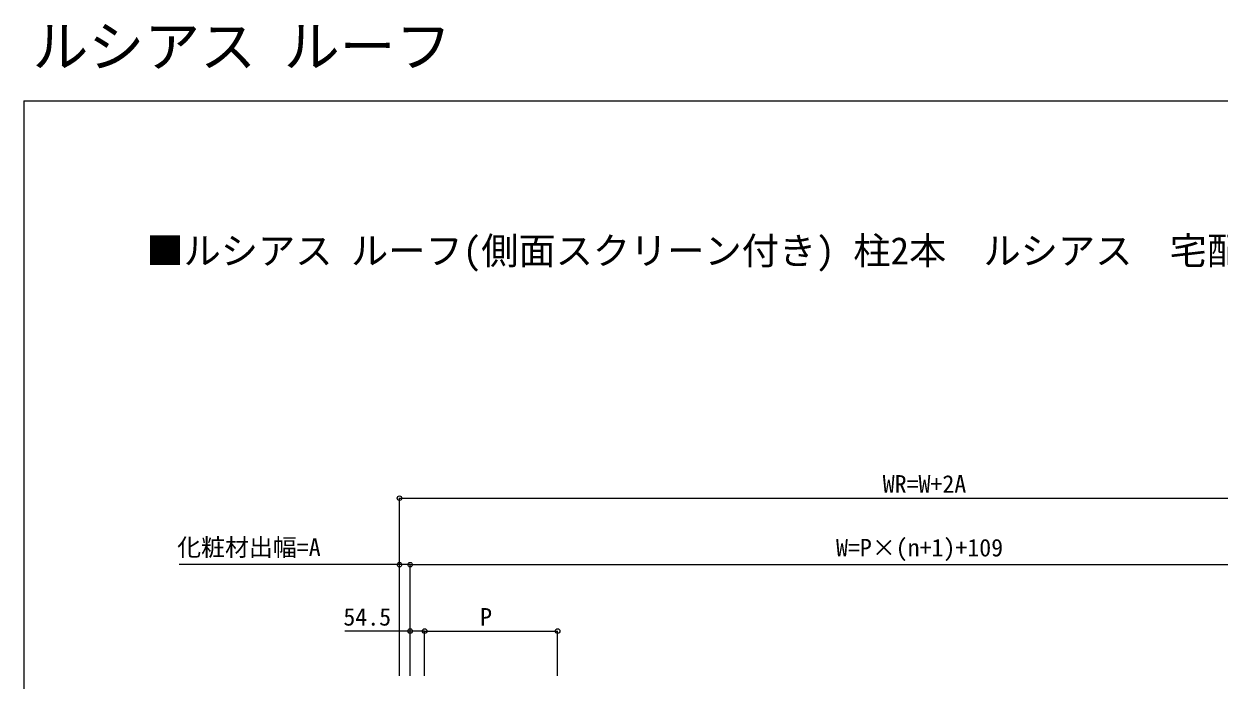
# Model space of a CAD drawing. Units: millimetres, scale not verified. Extents: x -6125 to 6125, y -9097 to 9042.
# Drawn here: x -6125 to -1631, y 6573 to 9042 of the extents above; entities that cross this region are included whole.
import ezdxf
from ezdxf.enums import TextEntityAlignment as Align

# ---------------------------------------------------------------- set-up
doc = ezdxf.new("R2010")
doc.units = ezdxf.units.MM
doc.header["$LTSCALE"] = 50
for name, color, linetype in [('0-2_USER1', 3, 'Continuous'), ('0-6_YKK_D', 6, 'Continuous'), ('0-7_YKK_ZWAK', 7, 'Continuous')]:
    doc.layers.add(name, color=color, linetype=linetype)
doc.styles.add('ＭＳ ゴシック', font='')
doc.styles.get('ＭＳ ゴシック').set_extended_font_data('MS Gothic')

msp = doc.modelspace()

# ---------------------------------------------------------------- linework, layer by layer
at = {"layer": '0-6_YKK_D'}
for p, q in [((-4712.61, 6588.93), (-4712.61, 7258.91)), ((-4712.61, 7257.91), (-523.61, 7257.91)), ((-4712.61, 6588.93), (-4712.61, 7008.91)), ((-4672.61, 6588.93), (-4672.61, 7008.91)), ((-4672.61, 6588.93), (-4672.61, 7008.91)), ((-4672.61, 7007.91), (-563.61, 7007.91)), ((-4672.61, 6588.93), (-4672.61, 6758.91)), ((-4618.11, 6588.93), (-4618.11, 6758.91)), ((-4618.11, 6588.93), (-4618.11, 6758.91)), ((-4618.11, 6757.91), (-4118.11, 6757.91)), ((-4118.11, 6588.93), (-4118.11, 6758.91))]:
    msp.add_line(p, q, dxfattribs=at)
for points in [[(-4672.61, 7007.91), (-4712.61, 7007.91), (-5541.33, 7007.91)], [(-4618.11, 6757.91), (-4672.61, 6757.91), (-4917.87, 6757.91)]]:
    msp.add_lwpolyline(points, dxfattribs=at)
for centre in [(-4712.61, 7257.91), (-4712.61, 7007.91), (-4672.61, 7007.91), (-4672.61, 7007.91), (-4672.61, 6757.91), (-4618.11, 6757.91), (-4618.11, 6757.91), (-4118.11, 6757.91)]:
    msp.add_circle(centre, 8.5, dxfattribs=at)
at = {"layer": '0-7_YKK_ZWAK'}
for q in [(-6125, -9097.4), (6125, 8752.6)]:
    msp.add_line((-6125, 8752.6), q, dxfattribs=at)

# ---------------------------------------------------------------- texts
at = {"layer": '0-2_USER1', "style": 'ＭＳ ゴシック'}
for s, height, p in [('ルシアス ルーフ', 154, (-6092.6, 8834.77)), ('■ルシアス ルーフ(側面スクリーン付き) 柱2本\u3000ルシアス\u3000宅配ポスト3型納まり\u3000左(L)勝手の場合', 102.6, (-5664.43, 8106.75))]:
    msp.add_text(s, height=height, dxfattribs=at).set_placement(p, align=Align.BOTTOM_LEFT)
at = {"layer": '0-6_YKK_D', "style": 'ＭＳ ゴシック'}
for s, p in [('WR=W+2A', (-2895.52, 7258.71)), ('化粧材出幅=A', (-5548.71, 7020.47)), ('W=P×(n+1)+109', (-3071.18, 7018.94)), ('54.5', (-4923.72, 6758.71)), ('P', (-4409.53, 6758.71))]:
    msp.add_text(s, height=65.98, dxfattribs=at).set_placement(p, align=Align.BOTTOM_LEFT)

doc.saveas('drawing.dxf')
